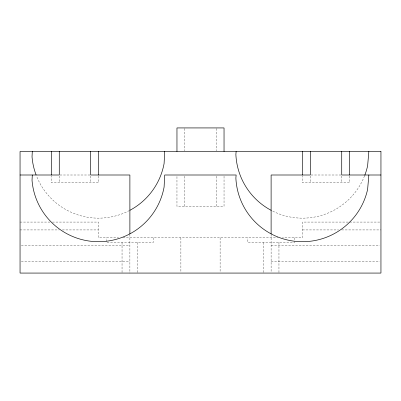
<?xml version="1.0" encoding="UTF-8"?>
<svg xmlns="http://www.w3.org/2000/svg" width="401" height="401" viewBox="0 0 401 401"><rect width="100%" height="100%" fill="white"/><g stroke="black" fill="none" stroke-linecap="round" stroke-linejoin="round"><path stroke-width="0.3" stroke-dasharray="2 1.5" d="M59.99 175.001L89.949 175.001M311.051 175.001L341.01 175.001M20.05 222.074L49.94 222.074M52.431 222.074L98.506 222.074L98.506 237.768L118.531 237.768M379.707 222.074L302.494 222.074L302.494 237.768L282.469 237.768M20.05 229.923L59.278 229.923M62.391 229.923L98.506 229.923M302.494 229.923L338.609 229.923M341.722 229.923L380.95 229.923M122.912 237.768L277.858 237.768M21.298 245.612L129.889 245.612M271.111 245.612L379.702 245.612M21.298 261.302L129.889 261.302M271.111 261.302L379.702 261.302M349.567 176.079L349.567 182.846L302.494 182.846L302.494 176.079M341.722 176.079L341.722 182.846M310.339 176.079L310.339 182.846M294.585 237.768L294.585 242.475L247.638 242.475L247.638 237.768M278.956 242.475L278.956 272.449M271.111 234.344L271.111 272.449M263.267 242.475L263.267 272.449M224.039 176.234L224.039 206.385L176.961 206.385L176.961 176.234M220.114 237.768L220.114 272.454M216.189 176.234L216.189 206.385M216.154 128.546L216.154 150.846M184.811 128.546L184.811 150.846M184.811 176.234L184.811 206.385M180.886 237.768L180.886 272.454M153.332 237.768L153.332 242.475L106.445 242.475L106.445 237.768M137.733 242.475L137.733 272.449M129.889 234.344L129.889 273.071M122.044 242.475L122.044 272.449M98.506 176.079L98.506 182.846L51.433 182.846L51.433 176.079M90.661 176.079L90.661 182.846M59.278 176.079L59.278 182.846M129.418 210.555A66.686 66.686 0 0 1 36.546 176.124M364.534 175.919A66.686 66.686 0 0 1 271.808 210.675"/><path stroke-width="0.6" d="M32.301 151.463L32.03 156.786A66.686 66.686 0 0 0 36.095 174.966M32.301 175.001L32.03 180.32A66.686 66.686 0 0 0 164.094 187.066L164.711 175.001L236.134 175.001L235.873 178.029A66.686 66.686 0 0 0 367.627 189.317L368.855 175.001M164.711 151.463L164.094 163.533A66.686 66.686 0 0 1 129.969 210.264M236.134 151.463L235.873 154.495A66.686 66.686 0 0 0 271.261 210.385M368.855 151.463L367.627 165.778A66.686 66.686 0 0 1 364.765 175.332M20.05 175.001L59.278 175.001L59.278 151.463M380.95 175.001L341.722 175.001L341.722 151.463M349.567 151.463L349.567 175.001M310.339 151.463L310.339 175.001L271.111 175.001L271.111 233.788M302.494 151.463L302.494 175.001M224.039 151.463L224.039 127.929L176.961 127.929L176.961 151.463M129.889 233.788L129.889 175.001L90.661 175.001L90.661 151.463M98.506 151.463L98.506 175.001M51.433 151.463L51.433 175.001M380.95 151.463L20.05 151.463L20.05 273.071L380.95 273.071L380.95 151.463"/></g></svg>
